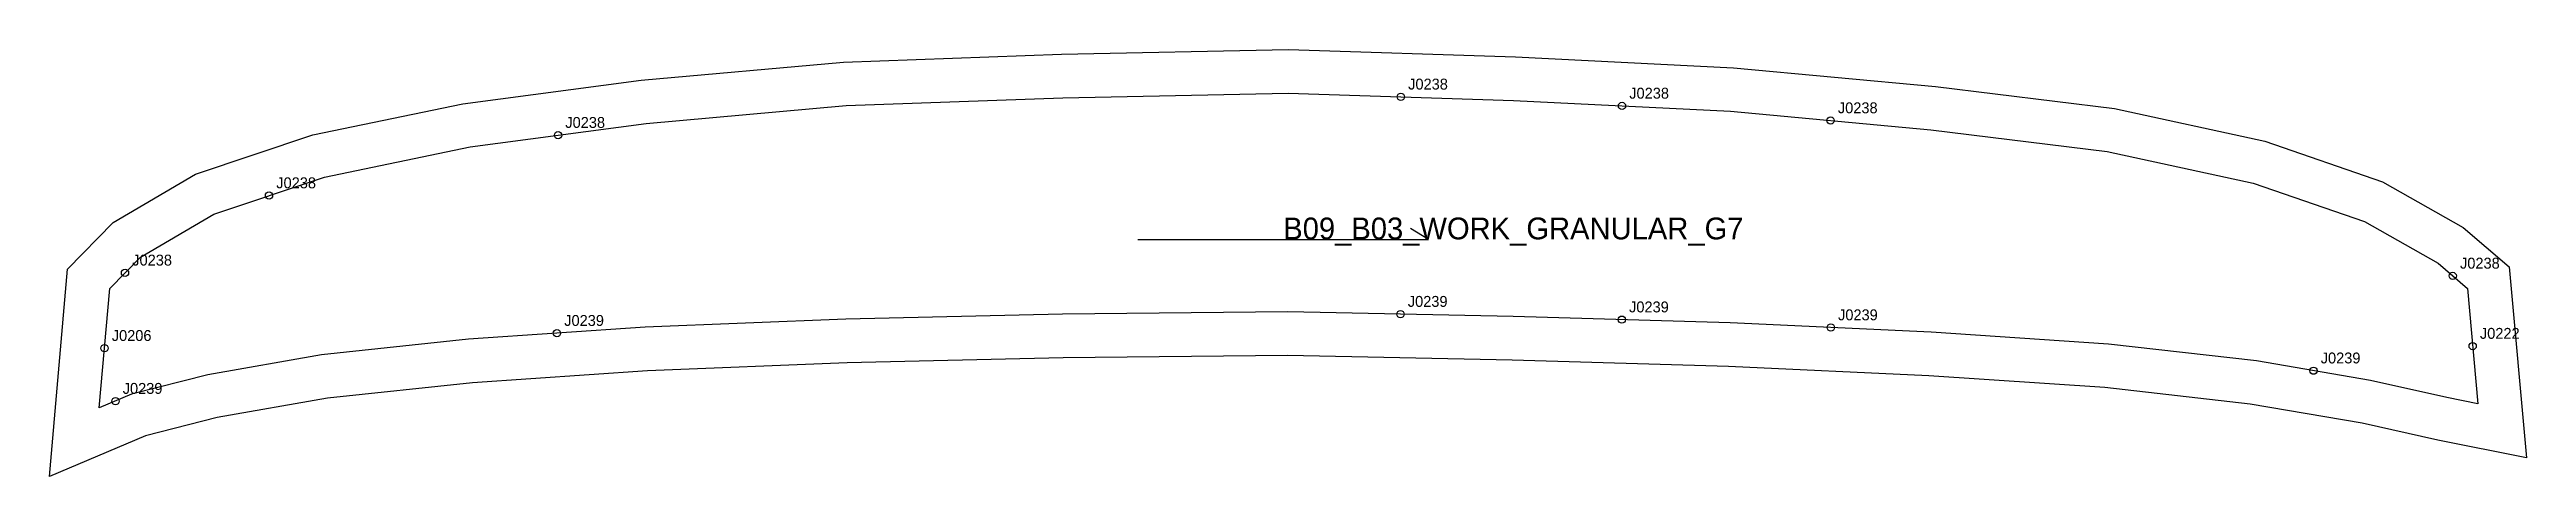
# Model space of a CAD drawing. Header units: millimetres. Extents: x -17 to 665, y -52 to 66.
import ezdxf

# ---------------------------------------------------------------- set-up
doc = ezdxf.new("R2010")
doc.units = ezdxf.units.MM
for name, color, linetype in [('CUT', 1, 'Continuous'), ('GRAIN', 3, 'Continuous'), ('LABEL', 7, 'Continuous'), ('NOTCH', 2, 'Continuous'), ('SEW', 5, 'Continuous')]:
    doc.layers.add(name, color=color, linetype=linetype)

msp = doc.modelspace()

# ---------------------------------------------------------------- linework, layer by layer
at = {"layer": 'CUT'}
msp.add_lwpolyline([(-11.58, 5.32), (0.96, 18.15), (23.61, 31.47), (55.94, 42.28), (97.15, 50.79), (146.27, 57.37), (201.93, 62.32), (261.97, 64.49), (324.38, 65.78), (386.82, 63.73), (446.85, 60.74), (502.45, 55.62), (551.68, 49.51), (593.11, 40.56), (625.48, 29.4), (647.66, 16.79), (660.34, 5.94), (665.07, -46.58), (640.68, -41.78), (619.81, -37.1), (589.05, -31.82), (549, -27.26), (500.57, -24.03), (445.52, -21.45), (385.94, -19.69), (324.15, -18.43), (262.42, -19.07), (202.9, -20.47), (148.04, -22.64), (99.81, -25.93), (59.91, -30.2), (29.53, -35.49), (9.88, -40.52), (-16.56, -51.75), (-11.58, 5.32)], close=True, dxfattribs=at)
at = {"layer": 'GRAIN'}
for p, q in [((362.95, 13.52), (357.95, 16.52)), ((282.95, 13.52), (362.95, 13.52))]:
    msp.add_line(p, q, dxfattribs=at)
at = {"layer": 'NOTCH'}
for centre in [(355.32, 52.76), (416.17, 50.25), (123.38, 42.2), (473.58, 46.23), (43.84, 25.58), (4.21, 4.31), (644.78, 3.46), (355.23, -7.06), (123.08, -12.31), (416.11, -8.58), (473.62, -10.76), (-1.43, -16.45), (650.26, -15.86), (606.45, -22.63), (1.58, -31.01)]:
    msp.add_circle(centre, 1, dxfattribs=at)
at = {"layer": 'SEW'}
msp.add_lwpolyline([(0, 0), (8.43, 8.62), (28.61, 20.49), (59.07, 30.67), (99.17, 38.95), (147.6, 45.44), (202.68, 50.34), (262.31, 52.49), (324.31, 53.77), (386.33, 51.74), (446, 48.77), (501.16, 43.69), (549.67, 37.67), (589.87, 28.98), (620.52, 18.42), (640.73, 6.93), (648.83, 0), (651.68, -31.72), (643.16, -30.04), (622.15, -25.32), (590.75, -19.93), (550.07, -15.31), (501.25, -12.05), (445.98, -9.46), (386.24, -7.69), (324.21, -6.43), (262.22, -7.07), (202.53, -8.47), (147.39, -10.65), (98.76, -13.97), (58.24, -18.31), (27.01, -23.75), (6.02, -29.12), (-2.87, -32.9)], close=True, dxfattribs=at)

# ---------------------------------------------------------------- texts
at = {"layer": 'LABEL'}
for s, height, p in [('J0238', 3, (357.32, 54.76)), ('J0238', 3, (418.17, 52.25)), ('J0238', 3, (475.58, 48.23)), ('J0238', 3, (125.38, 44.2)), ('J0238', 3, (45.84, 27.58)), ('B09_B03_WORK_GRANULAR_G7', 6, (322.95, 13.52)), ('J0238', 3, (6.21, 6.31)), ('J0238', 3, (646.78, 5.46)), ('J0239', 3, (357.23, -5.06)), ('J0239', 3, (418.11, -6.58)), ('J0239', 3, (475.62, -8.76)), ('J0206', 3, (0.57, -14.45)), ('J0239', 3, (125.08, -10.31)), ('J0222', 3, (652.26, -13.86)), ('J0239', 3, (608.45, -20.63)), ('J0239', 3, (3.58, -29.01))]:
    msp.add_text(s, height=height, dxfattribs=at).set_placement(p)

doc.saveas('drawing.dxf')
